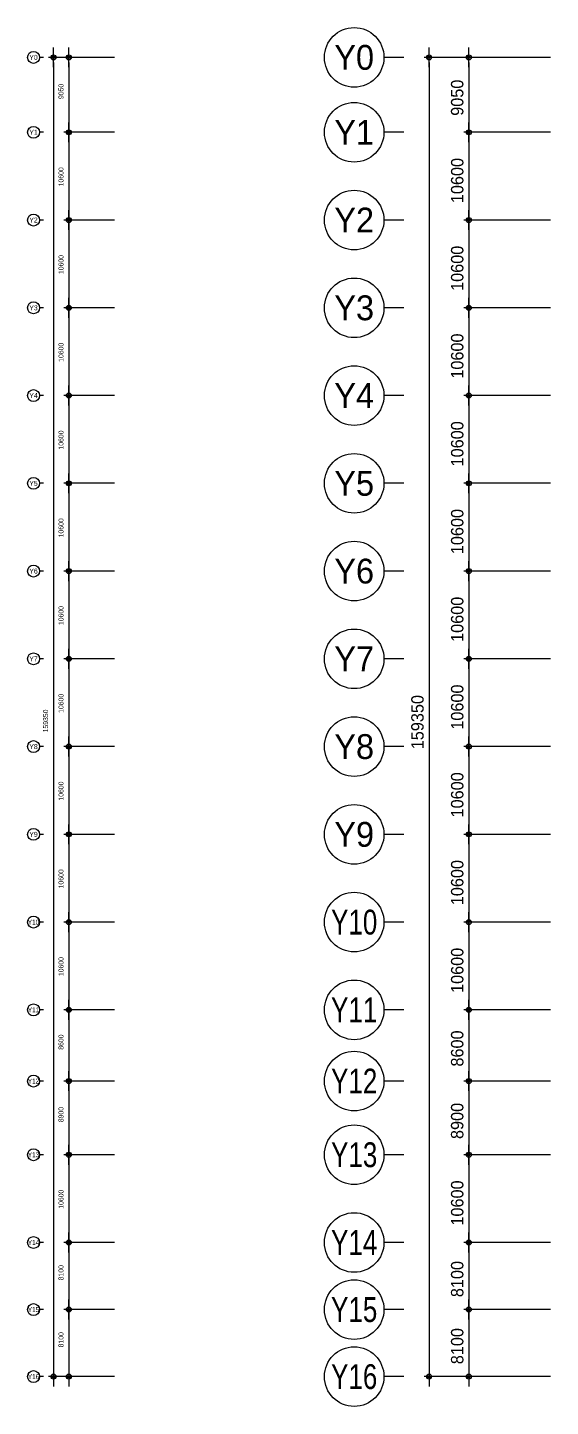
# Model space of a CAD drawing. Header units: millimetres. Extents: x -7616 to 421613, y 91067 to 341353.
# Drawn here: x -7616 to 55576, y 91067 to 257617 of the extents above; entities that cross this region are included whole.
import ezdxf
from ezdxf.enums import TextEntityAlignment as Align

# ---------------------------------------------------------------- set-up
doc = ezdxf.new("R2010")
doc.units = ezdxf.units.MM
doc.header["$LTSCALE"] = 500
doc.header["$MEASUREMENT"] = 0
doc.layers.add('e-plan', color=9, linetype='CONTINUOUS')
doc.styles.add('돋움', font='Dotum.ttf')

msp = doc.modelspace()

# ---------------------------------------------------------------- linework, layer by layer
at = {"layer": 'e-plan'}
for p, q in [((-4484, 252817), (-4484, 255217)), ((-2627, 252817), (-2627, 255217)), ((40904, 252817), (40904, 255217)), ((45704, 252817), (45704, 255217)), ((-5696, 254017), (-6176, 254017)), ((2899, 254017), (-5084, 254017)), ((-4484, 253417), (-4484, 95267)), ((2892, 254017), (-3227, 254017)), ((-2627, 253417), (-2627, 245567)), ((37859, 254017), (35459, 254017)), ((55576, 254017), (40304, 254017)), ((40904, 253417), (40904, 95267)), ((55570, 254017), (45104, 254017)), ((45704, 253417), (45704, 245567)), ((-5696, 244967), (-6176, 244967)), ((2892, 244967), (-3227, 244967)), ((2892, 244967), (-3227, 244967)), ((-2627, 243767), (-2627, 246167)), ((-2627, 246167), (-2627, 243767)), ((37859, 244967), (35459, 244967)), ((55570, 244967), (45104, 244967)), ((55570, 244967), (45104, 244967)), ((45704, 246167), (45704, 243767)), ((45704, 243767), (45704, 246167)), ((-2627, 244367), (-2627, 234967)), ((45704, 244367), (45704, 234967)), ((-2627, 235567), (-2627, 233167)), ((-2627, 233167), (-2627, 235567)), ((45704, 233167), (45704, 235567)), ((45704, 235567), (45704, 233167)), ((-5696, 234367), (-6176, 234367)), ((2892, 234367), (-3227, 234367)), ((2892, 234367), (-3227, 234367)), ((-2627, 233767), (-2627, 224367)), ((37859, 234367), (35459, 234367)), ((55570, 234367), (45104, 234367)), ((55570, 234367), (45104, 234367)), ((45704, 233767), (45704, 224367)), ((-2627, 224967), (-2627, 222567)), ((-2627, 222567), (-2627, 224967)), ((45704, 222567), (45704, 224967)), ((45704, 224967), (45704, 222567)), ((-5696, 223767), (-6176, 223767)), ((2892, 223767), (-3227, 223767)), ((2892, 223767), (-3227, 223767)), ((37859, 223767), (35459, 223767)), ((55570, 223767), (45104, 223767)), ((55570, 223767), (45104, 223767)), ((-2627, 223167), (-2627, 213767)), ((45704, 223167), (45704, 213767)), ((-2627, 214367), (-2627, 211967)), ((-2627, 211967), (-2627, 214367)), ((45704, 211967), (45704, 214367)), ((45704, 214367), (45704, 211967)), ((-5696, 213167), (-6176, 213167)), ((2892, 213167), (-3227, 213167)), ((2892, 213167), (-3227, 213167)), ((-2627, 212567), (-2627, 203167)), ((37859, 213167), (35459, 213167)), ((55570, 213167), (45104, 213167)), ((55570, 213167), (45104, 213167)), ((45704, 212567), (45704, 203167)), ((-2627, 203767), (-2627, 201367)), ((-2627, 201367), (-2627, 203767)), ((45704, 201367), (45704, 203767)), ((45704, 203767), (45704, 201367)), ((-5696, 202567), (-6176, 202567)), ((2892, 202567), (-3227, 202567)), ((2892, 202567), (-3227, 202567)), ((-2627, 201967), (-2627, 192567)), ((37859, 202567), (35459, 202567)), ((55570, 202567), (45104, 202567)), ((55570, 202567), (45104, 202567)), ((45704, 201967), (45704, 192567)), ((-5696, 191967), (-6176, 191967)), ((2892, 191967), (-3227, 191967)), ((2892, 191967), (-3227, 191967)), ((-2627, 193167), (-2627, 190767)), ((-2627, 190767), (-2627, 193167)), ((37859, 191967), (35459, 191967)), ((55570, 191967), (45104, 191967)), ((55570, 191967), (45104, 191967)), ((45704, 190767), (45704, 193167)), ((45704, 193167), (45704, 190767)), ((-2627, 191367), (-2627, 181967)), ((45704, 191367), (45704, 181967)), ((-2627, 182567), (-2627, 180167)), ((-2627, 180167), (-2627, 182567)), ((45704, 180167), (45704, 182567)), ((45704, 182567), (45704, 180167)), ((-5696, 181367), (-6176, 181367)), ((2892, 181367), (-3227, 181367)), ((2892, 181367), (-3227, 181367)), ((-2627, 180767), (-2627, 171367)), ((37859, 181367), (35459, 181367)), ((55570, 181367), (45104, 181367)), ((55570, 181367), (45104, 181367)), ((45704, 180767), (45704, 171367)), ((-2627, 171967), (-2627, 169567)), ((-2627, 169567), (-2627, 171967)), ((45704, 169567), (45704, 171967)), ((45704, 171967), (45704, 169567)), ((-5696, 170767), (-6176, 170767)), ((2892, 170767), (-3227, 170767)), ((2892, 170767), (-3227, 170767)), ((-2627, 170167), (-2627, 160767)), ((37859, 170767), (35459, 170767)), ((55570, 170767), (45104, 170767)), ((55570, 170767), (45104, 170767)), ((45704, 170167), (45704, 160767)), ((-5696, 160167), (-6176, 160167)), ((2892, 160167), (-3227, 160167)), ((2892, 160167), (-3227, 160167)), ((-2627, 161367), (-2627, 158967)), ((-2627, 158967), (-2627, 161367)), ((37859, 160167), (35459, 160167)), ((55570, 160167), (45104, 160167)), ((55570, 160167), (45104, 160167)), ((45704, 158967), (45704, 161367)), ((45704, 161367), (45704, 158967)), ((-2627, 159567), (-2627, 150167)), ((45704, 159567), (45704, 150167)), ((-2627, 150767), (-2627, 148367)), ((-2627, 148367), (-2627, 150767)), ((45704, 148367), (45704, 150767)), ((45704, 150767), (45704, 148367)), ((-5696, 149567), (-6176, 149567)), ((2892, 149567), (-3227, 149567)), ((2892, 149567), (-3227, 149567)), ((-2627, 148967), (-2627, 139567)), ((37859, 149567), (35459, 149567)), ((55570, 149567), (45104, 149567)), ((55570, 149567), (45104, 149567)), ((45704, 148967), (45704, 139567)), ((-2627, 140167), (-2627, 137767)), ((-2627, 137767), (-2627, 140167)), ((45704, 137767), (45704, 140167)), ((45704, 140167), (45704, 137767)), ((-5696, 138967), (-6176, 138967)), ((2892, 138967), (-3227, 138967)), ((2892, 138967), (-3227, 138967)), ((-2627, 138367), (-2627, 130967)), ((37859, 138967), (35459, 138967)), ((55570, 138967), (45104, 138967)), ((55570, 138967), (45104, 138967)), ((45704, 138367), (45704, 130967)), ((-5696, 130367), (-6176, 130367)), ((2892, 130367), (-3227, 130367)), ((2892, 130367), (-3227, 130367)), ((-2627, 131567), (-2627, 129167)), ((-2627, 129167), (-2627, 131567)), ((37859, 130367), (35459, 130367)), ((55570, 130367), (45104, 130367)), ((55570, 130367), (45104, 130367)), ((45704, 129167), (45704, 131567)), ((45704, 131567), (45704, 129167)), ((-2627, 129767), (-2627, 122067)), ((45704, 129767), (45704, 122067)), ((-2627, 122667), (-2627, 120267)), ((-2627, 120267), (-2627, 122667)), ((45704, 120267), (45704, 122667)), ((45704, 122667), (45704, 120267)), ((-5696, 121467), (-6176, 121467)), ((2892, 121467), (-3227, 121467)), ((2892, 121467), (-3227, 121467)), ((-2627, 120867), (-2627, 111467)), ((37859, 121467), (35459, 121467)), ((55570, 121467), (45104, 121467)), ((55570, 121467), (45104, 121467)), ((45704, 120867), (45704, 111467)), ((-2627, 109667), (-2627, 112067)), ((-2627, 112067), (-2627, 109667)), ((45704, 112067), (45704, 109667)), ((45704, 109667), (45704, 112067)), ((-5696, 110867), (-6176, 110867)), ((2893, 110867), (-3227, 110867)), ((2892, 110867), (-3227, 110867)), ((-2627, 110267), (-2627, 103367)), ((37859, 110867), (35459, 110867)), ((55571, 110867), (45104, 110867)), ((55570, 110867), (45104, 110867)), ((45704, 110267), (45704, 103367)), ((-2627, 103967), (-2627, 101567)), ((-2627, 101567), (-2627, 103967)), ((45704, 101567), (45704, 103967)), ((45704, 103967), (45704, 101567)), ((-5696, 102767), (-6176, 102767)), ((2899, 102767), (-3227, 102767)), ((2893, 102767), (-3227, 102767)), ((-2627, 102167), (-2627, 95267)), ((37859, 102767), (35459, 102767)), ((55576, 102767), (45104, 102767)), ((55571, 102767), (45104, 102767)), ((45704, 102167), (45704, 95267)), ((-4484, 95867), (-4484, 93467)), ((-2627, 95867), (-2627, 93467)), ((40904, 95867), (40904, 93467)), ((45704, 95867), (45704, 93467)), ((-5696, 94667), (-6176, 94667)), ((2899, 94667), (-5084, 94667)), ((2899, 94667), (-3227, 94667)), ((37859, 94667), (35459, 94667)), ((55576, 94667), (40304, 94667)), ((55576, 94667), (45104, 94667))]:
    msp.add_line(p, q, dxfattribs=at)
for centre, radius in [((31859, 254017), 3600), ((-6896, 254017), 720), ((-4484, 254017), 300), ((-4484, 254017), 150), ((-2627, 254017), 300), ((-2627, 254017), 150), ((40904, 254017), 300), ((40904, 254017), 150), ((45704, 254017), 300), ((45704, 254017), 150), ((31859, 244967), 3600), ((-6896, 244967), 720), ((-2627, 244967), 300), ((-2627, 244967), 300), ((-2627, 244967), 150), ((-2627, 244967), 150), ((45704, 244967), 300), ((45704, 244967), 300), ((45704, 244967), 150), ((45704, 244967), 150), ((31859, 234367), 3600), ((-6896, 234367), 720), ((-2627, 234367), 300), ((-2627, 234367), 300), ((-2627, 234367), 150), ((-2627, 234367), 150), ((45704, 234367), 300), ((45704, 234367), 300), ((45704, 234367), 150), ((45704, 234367), 150), ((31859, 223767), 3600), ((-6896, 223767), 720), ((-2627, 223767), 300), ((-2627, 223767), 300), ((-2627, 223767), 150), ((-2627, 223767), 150), ((45704, 223767), 300), ((45704, 223767), 300), ((45704, 223767), 150), ((45704, 223767), 150), ((31859, 213167), 3600), ((-6896, 213167), 720), ((-2627, 213167), 300), ((-2627, 213167), 300), ((-2627, 213167), 150), ((-2627, 213167), 150), ((45704, 213167), 300), ((45704, 213167), 300), ((45704, 213167), 150), ((45704, 213167), 150), ((31859, 202567), 3600), ((-6896, 202567), 720), ((-2627, 202567), 300), ((-2627, 202567), 300), ((-2627, 202567), 150), ((-2627, 202567), 150), ((45704, 202567), 300), ((45704, 202567), 300), ((45704, 202567), 150), ((45704, 202567), 150), ((31859, 191967), 3600), ((-6896, 191967), 720), ((-2627, 191967), 300), ((-2627, 191967), 300), ((-2627, 191967), 150), ((-2627, 191967), 150), ((45704, 191967), 300), ((45704, 191967), 300), ((45704, 191967), 150), ((45704, 191967), 150), ((31859, 181367), 3600), ((-6896, 181367), 720), ((-2627, 181367), 300), ((-2627, 181367), 300), ((45704, 181367), 300), ((45704, 181367), 300), ((-2627, 181367), 150), ((-2627, 181367), 150), ((45704, 181367), 150), ((45704, 181367), 150), ((31859, 170767), 3600), ((-6896, 170767), 720), ((-2627, 170767), 300), ((-2627, 170767), 300), ((-2627, 170767), 150), ((-2627, 170767), 150), ((45704, 170767), 300), ((45704, 170767), 300), ((45704, 170767), 150), ((45704, 170767), 150), ((31859, 160167), 3600), ((-6896, 160167), 720), ((-2627, 160167), 300), ((-2627, 160167), 300), ((-2627, 160167), 150), ((-2627, 160167), 150), ((45704, 160167), 300), ((45704, 160167), 300), ((45704, 160167), 150), ((45704, 160167), 150), ((31859, 149567), 3600), ((-6896, 149567), 720), ((-2627, 149567), 300), ((-2627, 149567), 300), ((-2627, 149567), 150), ((-2627, 149567), 150), ((45704, 149567), 300), ((45704, 149567), 300), ((45704, 149567), 150), ((45704, 149567), 150), ((31859, 138967), 3600), ((-6896, 138967), 720), ((-2627, 138967), 300), ((-2627, 138967), 300), ((-2627, 138967), 150), ((-2627, 138967), 150), ((45704, 138967), 300), ((45704, 138967), 300), ((45704, 138967), 150), ((45704, 138967), 150), ((31859, 130367), 3600), ((-6896, 130367), 720), ((-2627, 130367), 300), ((-2627, 130367), 300), ((-2627, 130367), 150), ((-2627, 130367), 150), ((45704, 130367), 300), ((45704, 130367), 300), ((45704, 130367), 150), ((45704, 130367), 150), ((31859, 121467), 3600), ((-6896, 121467), 720), ((-2627, 121467), 300), ((-2627, 121467), 300), ((-2627, 121467), 150), ((-2627, 121467), 150), ((45704, 121467), 300), ((45704, 121467), 300), ((45704, 121467), 150), ((45704, 121467), 150), ((31859, 110867), 3600), ((-6896, 110867), 720), ((-2627, 110867), 300), ((-2627, 110867), 300), ((-2627, 110867), 150), ((-2627, 110867), 150), ((45704, 110867), 300), ((45704, 110867), 300), ((45704, 110867), 150), ((45704, 110867), 150), ((31859, 102767), 3600), ((-6896, 102767), 720), ((-2627, 102767), 300), ((-2627, 102767), 300), ((-2627, 102767), 150), ((-2627, 102767), 150), ((45704, 102767), 300), ((45704, 102767), 300), ((45704, 102767), 150), ((45704, 102767), 150), ((31859, 94667), 3600), ((-6896, 94667), 720), ((-4484, 94667), 300), ((-2627, 94667), 300), ((40904, 94667), 300), ((45704, 94667), 300), ((-4484, 94667), 150), ((-2627, 94667), 150), ((40904, 94667), 150), ((45704, 94667), 150)]:
    msp.add_circle(centre, radius, dxfattribs=at)

# ---------------------------------------------------------------- texts
at = {"layer": 'e-plan', "style": '돋움'}
for s, height, p in [('Y0', 3000, (31859, 254017)), ('Y0', 600, (-6896, 254017)), ('Y1', 600, (-6896, 244967)), ('Y1', 3000, (31859, 244967)), ('Y2', 3000, (31859, 234367)), ('Y2', 600, (-6896, 234367)), ('Y3', 3000, (31859, 223767)), ('Y3', 600, (-6896, 223767)), ('Y4', 600, (-6896, 213167)), ('Y4', 3000, (31859, 213167)), ('Y5', 3000, (31859, 202567)), ('Y5', 600, (-6896, 202567)), ('Y6', 3000, (31859, 191967)), ('Y6', 600, (-6896, 191967)), ('Y7', 600, (-6896, 181367)), ('Y7', 3000, (31859, 181367)), ('Y8', 3000, (31859, 170767)), ('Y8', 600, (-6896, 170767)), ('Y9', 3000, (31859, 160167)), ('Y9', 600, (-6896, 160167))]:
    msp.add_text(s, height=height, dxfattribs=at).set_placement(p, align=Align.MIDDLE_CENTER)
for s, height, p in [('9050', 600, (-3277, 248994)), ('9050', 1500, (45054, 246961)), ('10600', 1500, (45057, 236409)), ('10600', 600, (-3274, 238442)), ('10600', 600, (-3274, 227842)), ('10600', 1500, (45057, 225809)), ('10600', 1500, (45057, 215209)), ('10600', 600, (-3274, 217242)), ('10600', 1500, (45057, 204609)), ('10600', 600, (-3274, 206642)), ('10600', 1500, (45057, 194009)), ('10600', 600, (-3274, 196042)), ('10600', 1500, (45057, 183409)), ('10600', 600, (-3274, 185442)), ('10600', 600, (-3274, 174842)), ('159350', 1500, (40254, 170447)), ('10600', 1500, (45057, 172809)), ('159350', 600, (-5134, 172480)), ('10600', 1500, (45057, 162209)), ('10600', 600, (-3274, 164242)), ('10600', 1500, (45057, 151609)), ('10600', 600, (-3274, 153642)), ('10600', 600, (-3274, 143042)), ('10600', 1500, (45057, 141009)), ('8600', 600, (-3276, 134149)), ('8600', 1500, (45055, 132116)), ('8900', 600, (-3277, 125399)), ('8900', 1500, (45054, 123366)), ('10600', 1500, (45057, 112909)), ('10600', 600, (-3274, 114942)), ('8100', 1500, (45055, 104266)), ('8100', 600, (-3276, 106299)), ('8100', 1500, (45055, 96166)), ('8100', 600, (-3276, 98199))]:
    msp.add_text(s, height=height, rotation=90, dxfattribs=at).set_placement(p)
at = {"layer": 'e-plan', "style": '돋움', "width": 0.8}
for s, height, p in [('Y10', 3000, (31859, 149567)), ('Y10', 600, (-6896, 149567)), ('Y11', 3000, (31859, 138967)), ('Y11', 600, (-6896, 138967)), ('Y12', 3000, (31859, 130367)), ('Y12', 600, (-6896, 130367)), ('Y13', 600, (-6896, 121467)), ('Y13', 3000, (31859, 121467)), ('Y14', 3000, (31859, 110867)), ('Y14', 600, (-6896, 110867)), ('Y15', 3000, (31859, 102767)), ('Y15', 600, (-6896, 102767)), ('Y16', 600, (-6896, 94667)), ('Y16', 3000, (31859, 94667))]:
    msp.add_text(s, height=height, dxfattribs=at).set_placement(p, align=Align.MIDDLE_CENTER)

doc.saveas('drawing.dxf')
